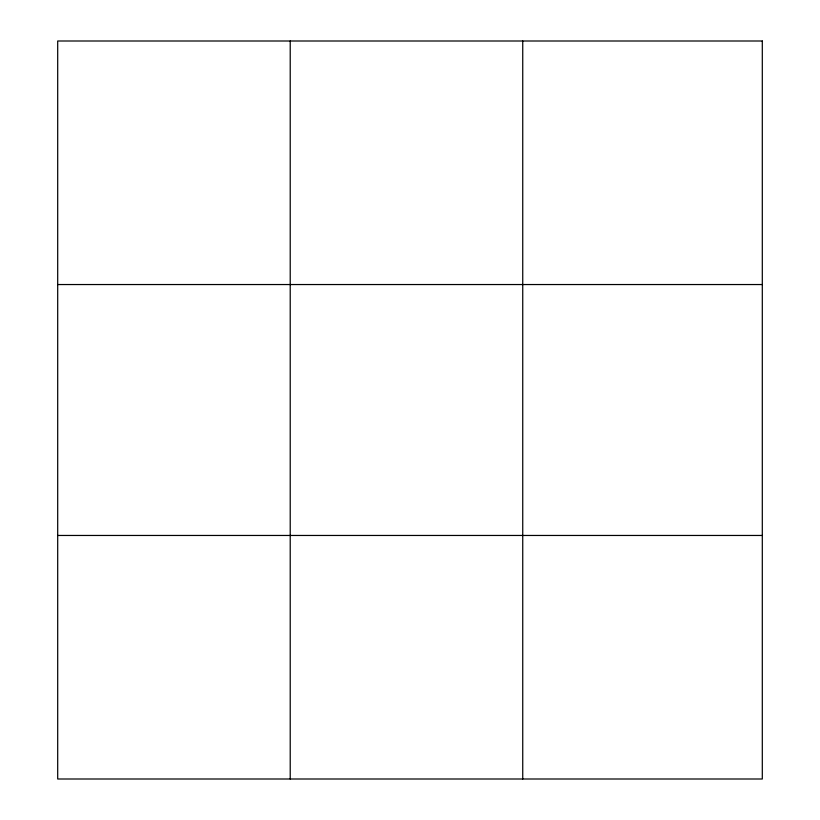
<?xml version="1.0" encoding="UTF-8"?>
<svg xmlns="http://www.w3.org/2000/svg" width="820" height="820" viewBox="0 0 820 820"><rect width="100%" height="100%" fill="white"/><g stroke="black" fill="none" stroke-linecap="round" stroke-linejoin="round"><path stroke-width="1.23" d="M290.218 779L290.218 41M522.74 779L522.74 41M57.697 284.54L762.303 284.54M57.697 535.46L762.303 535.46M762.303 41L762.303 779L57.697 779L57.697 41L762.303 41"/></g></svg>
